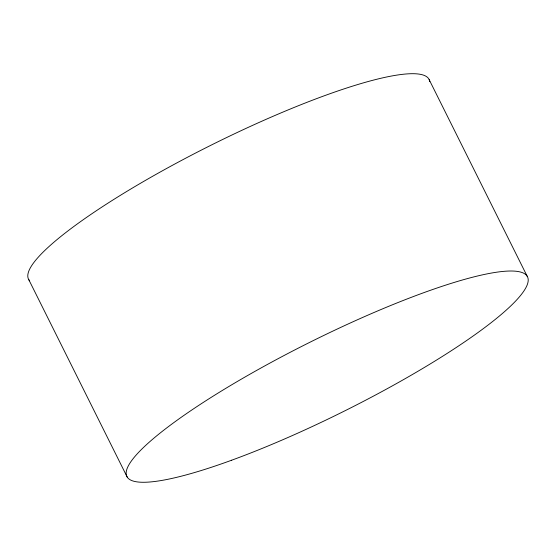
<?xml version="1.0" encoding="UTF-8"?>
<svg xmlns="http://www.w3.org/2000/svg" width="556" height="556" viewBox="0 0 556 556"><rect width="100%" height="100%" fill="white"/><g stroke="black" fill="none" stroke-linecap="round" stroke-linejoin="round"><path stroke-width="0.83" d="M527.213 276.311L428.843 79.001A223.804 38.475 -26.5 0 0 205.254 148.104A223.804 38.475 -26.5 0 0 29.635 280.787M28.787 279.668L127.157 476.972M429.169 79.612A223.804 38.475 -26.5 0 1 429.76 81.642M231.602 460.236A223.804 38.475 -26.5 0 0 528.13 278.924A223.804 38.475 -26.5 0 0 221.83 390.764A223.804 38.475 -26.5 0 0 231.602 460.236"/></g></svg>
